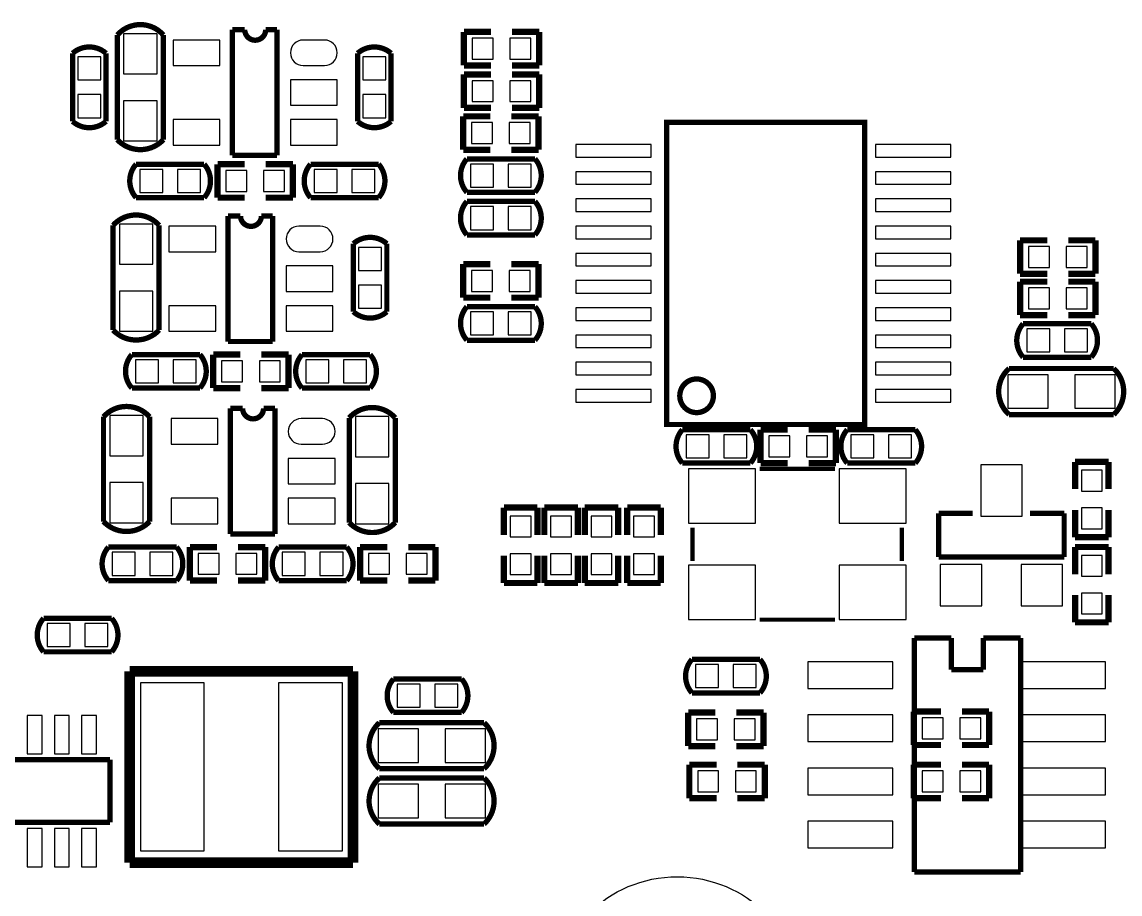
# Model space of a CAD drawing. Extents: x -3 to 180, y 0 to 107.
# Drawn here: x 110.06 to 136.28, y 18.98 to 39.8 of the extents above; entities that cross this region are included whole.
import ezdxf

# ---------------------------------------------------------------- set-up
doc = ezdxf.new("R2010")
doc.units = 0
doc.header["$MEASUREMENT"] = 0
doc.layers.add('PG_SILKSCREEN_BOTTOM', color=85, linetype='CONTINUOUS')
doc.layers.add('PIN_BOTTOM', color=5, linetype='CONTINUOUS')

msp = doc.modelspace()

# ---------------------------------------------------------------- linework, layer by layer
at = {"layer": 'PG_SILKSCREEN_BOTTOM'}
for points in [[(112.33785, 36.992331, 0.127, 0.127, 0), (112.33785, 39.492149, 0.127, 0.127, -0.450474), (113.43767, 39.492149, 0.127, 0.127, 0)], [(115.084073, 39.61732, 0.127, 0.127, 0), (115.084073, 36.617326, 0.127, 0.127, 0)], [(115.381049, 39.61732, 0.127, 0.127, 0), (115.084073, 39.61732, 0.127, 0.127, 0)], [(115.880871, 39.61732, 0.127, 0.127, -0.999898), (115.381049, 39.61732, 0.127, 0.127, 0)], [(116.152447, 39.61732, 0.127, 0.127, 0), (115.880871, 39.61732, 0.127, 0.127, 0)], [(116.152447, 36.617326, 0.127, 0.127, 0), (116.152447, 39.61732, 0.127, 0.127, 0)], [(120.613703, 39.566799, 0.150089, 0.150089, 0), (120.613703, 38.766801, 0.150089, 0.150089, 0)], [(121.263689, 39.566799, 0.150089, 0.150089, 0), (120.613703, 39.566799, 0.150089, 0.150089, 0)], [(121.763511, 39.566799, 0.150089, 0.150089, 0), (122.413497, 39.566799, 0.150089, 0.150089, 0)], [(122.413497, 39.566799, 0.150089, 0.150089, 0), (122.413497, 38.766801, 0.150089, 0.150089, 0)], [(113.43767, 39.492149, 0.127, 0.127, 0), (113.43767, 36.992331, 0.127, 0.127, 0)], [(111.268561, 38.492151, 0.127, 0.127, 0), (111.268561, 39.05504, 0.127, 0.127, -0.37791), (112.068559, 39.05504, 0.127, 0.127, 0)], [(112.068559, 39.05504, 0.127, 0.127, 0), (112.068559, 38.492151, 0.127, 0.127, 0)], [(118.075761, 37.992329, 0.127, 0.127, 0), (118.075761, 39.05504, 0.127, 0.127, -0.37791), (118.875759, 39.05504, 0.127, 0.127, 0)], [(118.875759, 39.05504, 0.127, 0.127, 0), (118.875759, 37.992329, 0.127, 0.127, 0)], [(120.613703, 38.766801, 0.150089, 0.150089, 0), (121.263689, 38.766801, 0.150089, 0.150089, 0)], [(122.413497, 38.766801, 0.150089, 0.150089, 0), (121.763511, 38.766801, 0.150089, 0.150089, 0)], [(112.068559, 38.492151, 0.127, 0.127, 0), (112.068559, 37.42944, 0.127, 0.127, -0.37791), (111.268561, 37.42944, 0.127, 0.127, 0)], [(111.268561, 37.42944, 0.127, 0.127, 0), (111.268561, 38.492151, 0.127, 0.127, 0)], [(120.613703, 38.550799, 0.150089, 0.150089, 0), (120.613703, 37.750801, 0.150089, 0.150089, 0)], [(121.263689, 38.550799, 0.150089, 0.150089, 0), (120.613703, 38.550799, 0.150089, 0.150089, 0)], [(121.763511, 38.550799, 0.150089, 0.150089, 0), (122.413497, 38.550799, 0.150089, 0.150089, 0)], [(122.413497, 38.550799, 0.150089, 0.150089, 0), (122.413497, 37.750801, 0.150089, 0.150089, 0)], [(118.875759, 37.992329, 0.127, 0.127, 0), (118.875759, 37.42944, 0.127, 0.127, -0.37791), (118.075761, 37.42944, 0.127, 0.127, 0)], [(118.075761, 37.42944, 0.127, 0.127, 0), (118.075761, 37.992329, 0.127, 0.127, 0)], [(120.613703, 37.750801, 0.150089, 0.150089, 0), (121.263689, 37.750801, 0.150089, 0.150089, 0)], [(122.413497, 37.750801, 0.150089, 0.150089, 0), (121.763511, 37.750801, 0.150089, 0.150089, 0)], [(120.598463, 37.550039, 0.150089, 0.150089, 0), (121.248449, 37.550039, 0.150089, 0.150089, 0)], [(120.598463, 36.750041, 0.150089, 0.150089, 0), (120.598463, 37.550039, 0.150089, 0.150089, 0)], [(122.398257, 37.550039, 0.150089, 0.150089, 0), (121.748271, 37.550039, 0.150089, 0.150089, 0)], [(122.398257, 36.750041, 0.150089, 0.150089, 0), (122.398257, 37.550039, 0.150089, 0.150089, 0)], [(130.18516, 30.19044, 0.127, 0.127, 0), (130.18516, 37.40404, 0.127, 0.127, 0), (125.46076, 37.40404, 0.127, 0.127, 0), (125.46076, 30.19044, 0.127, 0.127, 0), (130.18516, 30.19044, 0.127, 0.127, 0)], [(113.43767, 36.992331, 0.127, 0.127, -0.432734), (112.33785, 36.992331, 0.127, 0.127, 0)], [(121.248449, 36.750041, 0.150089, 0.150089, 0), (120.598463, 36.750041, 0.150089, 0.150089, 0)], [(121.748271, 36.750041, 0.150089, 0.150089, 0), (122.398257, 36.750041, 0.150089, 0.150089, 0)], [(113.848871, 35.607041, 0.127, 0.127, 0), (112.78616, 35.607041, 0.127, 0.127, -0.37791), (112.78616, 36.407039, 0.127, 0.127, 0)], [(112.78616, 36.407039, 0.127, 0.127, 0), (113.848871, 36.407039, 0.127, 0.127, 0)], [(113.848871, 36.407039, 0.127, 0.127, 0), (114.41176, 36.407039, 0.127, 0.127, -0.37791), (114.41176, 35.607041, 0.127, 0.127, 0)], [(114.731063, 36.407039, 0.150089, 0.150089, 0), (115.381049, 36.407039, 0.150089, 0.150089, 0)], [(114.731063, 35.607041, 0.150089, 0.150089, 0), (114.731063, 36.407039, 0.150089, 0.150089, 0)], [(115.084073, 36.617326, 0.127, 0.127, 0), (116.152447, 36.617326, 0.127, 0.127, 0)], [(116.530857, 36.407039, 0.150089, 0.150089, 0), (115.880871, 36.407039, 0.150089, 0.150089, 0)], [(116.530857, 35.607041, 0.150089, 0.150089, 0), (116.530857, 36.407039, 0.150089, 0.150089, 0)], [(118.014471, 35.607041, 0.127, 0.127, 0), (116.95176, 35.607041, 0.127, 0.127, -0.37791), (116.95176, 36.407039, 0.127, 0.127, 0)], [(116.95176, 36.407039, 0.127, 0.127, 0), (118.014471, 36.407039, 0.127, 0.127, 0)], [(118.014471, 36.407039, 0.127, 0.127, 0), (118.57736, 36.407039, 0.127, 0.127, -0.37791), (118.57736, 35.607041, 0.127, 0.127, 0)], [(121.248449, 35.734041, 0.127, 0.127, 0), (120.68556, 35.734041, 0.127, 0.127, -0.37791), (120.68556, 36.534039, 0.127, 0.127, 0)], [(120.68556, 36.534039, 0.127, 0.127, 0), (121.248449, 36.534039, 0.127, 0.127, 0)], [(121.248449, 36.534039, 0.127, 0.127, 0), (122.31116, 36.534039, 0.127, 0.127, -0.37791), (122.31116, 35.734041, 0.127, 0.127, 0)], [(114.41176, 35.607041, 0.127, 0.127, 0), (113.848871, 35.607041, 0.127, 0.127, 0)], [(115.381049, 35.607041, 0.150089, 0.150089, 0), (114.731063, 35.607041, 0.150089, 0.150089, 0)], [(115.880871, 35.607041, 0.150089, 0.150089, 0), (116.530857, 35.607041, 0.150089, 0.150089, 0)], [(118.57736, 35.607041, 0.127, 0.127, 0), (118.014471, 35.607041, 0.127, 0.127, 0)], [(122.31116, 35.734041, 0.127, 0.127, 0), (121.248449, 35.734041, 0.127, 0.127, 0)], [(121.248449, 34.718041, 0.127, 0.127, 0), (120.68556, 34.718041, 0.127, 0.127, -0.37791), (120.68556, 35.518039, 0.127, 0.127, 0)], [(120.68556, 35.518039, 0.127, 0.127, 0), (121.248449, 35.518039, 0.127, 0.127, 0)], [(121.248449, 35.518039, 0.127, 0.127, 0), (122.31116, 35.518039, 0.127, 0.127, -0.37791), (122.31116, 34.718041, 0.127, 0.127, 0)], [(112.23625, 32.445731, 0.127, 0.127, 0), (112.23625, 34.945549, 0.127, 0.127, -0.450474), (113.33607, 34.945549, 0.127, 0.127, 0)], [(114.982473, 35.172345, 0.127, 0.127, 0), (114.982473, 32.172351, 0.127, 0.127, 0)], [(115.279449, 35.172345, 0.127, 0.127, 0), (114.982473, 35.172345, 0.127, 0.127, 0)], [(115.779271, 35.172345, 0.127, 0.127, -0.999898), (115.279449, 35.172345, 0.127, 0.127, 0)], [(116.050847, 35.172345, 0.127, 0.127, 0), (115.779271, 35.172345, 0.127, 0.127, 0)], [(116.050847, 32.172351, 0.127, 0.127, 0), (116.050847, 35.172345, 0.127, 0.127, 0)], [(113.33607, 34.945549, 0.127, 0.127, 0), (113.33607, 32.445731, 0.127, 0.127, 0)], [(117.974161, 33.445729, 0.127, 0.127, 0), (117.974161, 34.50844, 0.127, 0.127, -0.37791), (118.774159, 34.50844, 0.127, 0.127, 0)], [(122.31116, 34.718041, 0.127, 0.127, 0), (121.248449, 34.718041, 0.127, 0.127, 0)], [(133.897903, 34.588399, 0.150089, 0.150089, 0), (133.897903, 33.788401, 0.150089, 0.150089, 0)], [(134.547889, 34.588399, 0.150089, 0.150089, 0), (133.897903, 34.588399, 0.150089, 0.150089, 0)], [(135.047711, 34.588399, 0.150089, 0.150089, 0), (135.697697, 34.588399, 0.150089, 0.150089, 0)], [(135.697697, 34.588399, 0.150089, 0.150089, 0), (135.697697, 33.788401, 0.150089, 0.150089, 0)], [(118.774159, 34.50844, 0.127, 0.127, 0), (118.774159, 33.445729, 0.127, 0.127, 0)], [(120.598463, 34.019439, 0.150089, 0.150089, 0), (121.248449, 34.019439, 0.150089, 0.150089, 0)], [(120.598463, 33.219441, 0.150089, 0.150089, 0), (120.598463, 34.019439, 0.150089, 0.150089, 0)], [(122.398257, 34.019439, 0.150089, 0.150089, 0), (121.748271, 34.019439, 0.150089, 0.150089, 0)], [(122.398257, 33.219441, 0.150089, 0.150089, 0), (122.398257, 34.019439, 0.150089, 0.150089, 0)], [(133.897903, 33.788401, 0.150089, 0.150089, 0), (134.547889, 33.788401, 0.150089, 0.150089, 0)], [(135.697697, 33.788401, 0.150089, 0.150089, 0), (135.047711, 33.788401, 0.150089, 0.150089, 0)], [(133.89737, 33.601558, 0.150089, 0.150089, 0), (133.89737, 32.80156, 0.150089, 0.150089, 0)], [(134.547356, 33.601558, 0.150089, 0.150089, 0), (133.89737, 33.601558, 0.150089, 0.150089, 0)], [(135.047177, 33.601558, 0.150089, 0.150089, 0), (135.697163, 33.601558, 0.150089, 0.150089, 0)], [(135.697163, 33.601558, 0.150089, 0.150089, 0), (135.697163, 32.80156, 0.150089, 0.150089, 0)], [(118.774159, 33.445729, 0.127, 0.127, 0), (118.774159, 32.88284, 0.127, 0.127, -0.37791), (117.974161, 32.88284, 0.127, 0.127, 0)], [(117.974161, 32.88284, 0.127, 0.127, 0), (117.974161, 33.445729, 0.127, 0.127, 0)], [(121.748271, 32.203441, 0.127, 0.127, 0), (120.68556, 32.203441, 0.127, 0.127, -0.37791), (120.68556, 33.003439, 0.127, 0.127, 0)], [(121.248449, 33.219441, 0.150089, 0.150089, 0), (120.598463, 33.219441, 0.150089, 0.150089, 0)], [(120.68556, 33.003439, 0.127, 0.127, 0), (121.748271, 33.003439, 0.127, 0.127, 0)], [(121.748271, 33.219441, 0.150089, 0.150089, 0), (122.398257, 33.219441, 0.150089, 0.150089, 0)], [(121.748271, 33.003439, 0.127, 0.127, 0), (122.31116, 33.003439, 0.127, 0.127, -0.37791), (122.31116, 32.203441, 0.127, 0.127, 0)], [(133.89737, 32.80156, 0.150089, 0.150089, 0), (134.547356, 32.80156, 0.150089, 0.150089, 0)], [(135.697163, 32.80156, 0.150089, 0.150089, 0), (135.047177, 32.80156, 0.150089, 0.150089, 0)], [(135.032471, 31.797041, 0.127, 0.127, 0), (133.96976, 31.797041, 0.127, 0.127, -0.37791), (133.96976, 32.597039, 0.127, 0.127, 0)], [(133.96976, 32.597039, 0.127, 0.127, 0), (135.032471, 32.597039, 0.127, 0.127, 0)], [(135.032471, 32.597039, 0.127, 0.127, 0), (135.59536, 32.597039, 0.127, 0.127, -0.37791), (135.59536, 31.797041, 0.127, 0.127, 0)], [(113.33607, 32.445731, 0.127, 0.127, -0.432734), (112.23625, 32.445731, 0.127, 0.127, 0)], [(122.31116, 32.203441, 0.127, 0.127, 0), (121.748271, 32.203441, 0.127, 0.127, 0)], [(114.982473, 32.172351, 0.127, 0.127, 0), (116.050847, 32.172351, 0.127, 0.127, 0)], [(113.747271, 31.060441, 0.127, 0.127, 0), (112.68456, 31.060441, 0.127, 0.127, -0.37791), (112.68456, 31.860439, 0.127, 0.127, 0)], [(112.68456, 31.860439, 0.127, 0.127, 0), (113.747271, 31.860439, 0.127, 0.127, 0)], [(113.747271, 31.860439, 0.127, 0.127, 0), (114.31016, 31.860439, 0.127, 0.127, -0.37791), (114.31016, 31.060441, 0.127, 0.127, 0)], [(114.629463, 31.860439, 0.150089, 0.150089, 0), (115.279449, 31.860439, 0.150089, 0.150089, 0)], [(114.629463, 31.060441, 0.150089, 0.150089, 0), (114.629463, 31.860439, 0.150089, 0.150089, 0)], [(116.429257, 31.860439, 0.150089, 0.150089, 0), (115.779271, 31.860439, 0.150089, 0.150089, 0)], [(116.429257, 31.060441, 0.150089, 0.150089, 0), (116.429257, 31.860439, 0.150089, 0.150089, 0)], [(117.811271, 31.060441, 0.127, 0.127, 0), (116.74856, 31.060441, 0.127, 0.127, -0.37791), (116.74856, 31.860439, 0.127, 0.127, 0)], [(116.74856, 31.860439, 0.127, 0.127, 0), (117.811271, 31.860439, 0.127, 0.127, 0)], [(117.811271, 31.860439, 0.127, 0.127, 0), (118.37416, 31.860439, 0.127, 0.127, -0.37791), (118.37416, 31.060441, 0.127, 0.127, 0)], [(135.59536, 31.797041, 0.127, 0.127, 0), (135.032471, 31.797041, 0.127, 0.127, 0)], [(136.134069, 30.42793, 0.127, 0.127, 0), (133.634251, 30.42793, 0.127, 0.127, -0.450474), (133.634251, 31.52775, 0.127, 0.127, 0)], [(133.634251, 31.52775, 0.127, 0.127, 0), (136.134069, 31.52775, 0.127, 0.127, 0)], [(136.134069, 31.52775, 0.127, 0.127, -0.432734), (136.134069, 30.42793, 0.127, 0.127, 0)], [(126.573559, 30.87624, 0.127, 0.127, 1), (125.770361, 30.87624, 0.127, 0.127, 1), (126.573559, 30.87624, 0.127, 0.127, 0)], [(114.31016, 31.060441, 0.127, 0.127, 0), (113.747271, 31.060441, 0.127, 0.127, 0)], [(115.279449, 31.060441, 0.150089, 0.150089, 0), (114.629463, 31.060441, 0.150089, 0.150089, 0)], [(115.779271, 31.060441, 0.150089, 0.150089, 0), (116.429257, 31.060441, 0.150089, 0.150089, 0)], [(118.37416, 31.060441, 0.127, 0.127, 0), (117.811271, 31.060441, 0.127, 0.127, 0)], [(112.00765, 27.873731, 0.127, 0.127, 0), (112.00765, 30.373549, 0.127, 0.127, -0.450474), (113.10747, 30.373549, 0.127, 0.127, 0)], [(113.10747, 30.373549, 0.127, 0.127, 0), (113.10747, 27.873731, 0.127, 0.127, 0)], [(115.033273, 30.574945, 0.127, 0.127, 0), (115.033273, 27.574951, 0.127, 0.127, 0)], [(115.330249, 30.574945, 0.127, 0.127, 0), (115.033273, 30.574945, 0.127, 0.127, 0)], [(115.830071, 30.574945, 0.127, 0.127, -0.999898), (115.330249, 30.574945, 0.127, 0.127, 0)], [(116.101647, 30.574945, 0.127, 0.127, 0), (115.830071, 30.574945, 0.127, 0.127, 0)], [(116.101647, 27.574951, 0.127, 0.127, 0), (116.101647, 30.574945, 0.127, 0.127, 0)], [(117.87505, 27.848331, 0.127, 0.127, 0), (117.87505, 30.348149, 0.127, 0.127, -0.450474), (118.97487, 30.348149, 0.127, 0.127, 0)], [(118.97487, 30.348149, 0.127, 0.127, 0), (118.97487, 27.848331, 0.127, 0.127, 0)], [(126.394489, 29.267201, 0.127, 0.127, 0), (125.8316, 29.267201, 0.127, 0.127, -0.37791), (125.8316, 30.067199, 0.127, 0.127, 0)], [(125.8316, 30.067199, 0.127, 0.127, 0), (126.394489, 30.067199, 0.127, 0.127, 0)], [(126.394489, 30.067199, 0.127, 0.127, 0), (127.4572, 30.067199, 0.127, 0.127, -0.37791), (127.4572, 29.267201, 0.127, 0.127, 0)], [(127.700303, 30.067199, 0.150089, 0.150089, 0), (127.700303, 29.267201, 0.150089, 0.150089, 0)], [(128.350289, 30.067199, 0.150089, 0.150089, 0), (127.700303, 30.067199, 0.150089, 0.150089, 0)], [(128.850111, 30.067199, 0.150089, 0.150089, 0), (129.500097, 30.067199, 0.150089, 0.150089, 0)], [(129.500097, 30.067199, 0.150089, 0.150089, 0), (129.500097, 29.267201, 0.150089, 0.150089, 0)], [(130.831311, 29.267201, 0.127, 0.127, 0), (129.7686, 29.267201, 0.127, 0.127, -0.37791), (129.7686, 30.067199, 0.127, 0.127, 0)], [(129.7686, 30.067199, 0.127, 0.127, 0), (130.831311, 30.067199, 0.127, 0.127, 0)], [(130.831311, 30.067199, 0.127, 0.127, 0), (131.3942, 30.067199, 0.127, 0.127, -0.37791), (131.3942, 29.267201, 0.127, 0.127, 0)], [(135.210601, 29.297097, 0.150089, 0.150089, 0), (135.210601, 28.647111, 0.150089, 0.150089, 0)], [(136.010599, 29.297097, 0.150089, 0.150089, 0), (135.210601, 29.297097, 0.150089, 0.150089, 0)], [(136.010599, 28.647111, 0.150089, 0.150089, 0), (136.010599, 29.297097, 0.150089, 0.150089, 0)], [(127.4572, 29.267201, 0.127, 0.127, 0), (126.394489, 29.267201, 0.127, 0.127, 0)], [(127.674802, 29.130396, 0.1, 0.1, 0), (129.474798, 29.130396, 0.1, 0.1, 0)], [(127.700303, 29.267201, 0.150089, 0.150089, 0), (128.350289, 29.267201, 0.150089, 0.150089, 0)], [(129.500097, 29.267201, 0.150089, 0.150089, 0), (128.850111, 29.267201, 0.150089, 0.150089, 0)], [(131.3942, 29.267201, 0.127, 0.127, 0), (130.831311, 29.267201, 0.127, 0.127, 0)], [(121.570801, 28.204897, 0.150089, 0.150089, 0), (121.570801, 27.554911, 0.150089, 0.150089, 0)], [(122.370799, 28.204897, 0.150089, 0.150089, 0), (121.570801, 28.204897, 0.150089, 0.150089, 0)], [(122.370799, 27.554911, 0.150089, 0.150089, 0), (122.370799, 28.204897, 0.150089, 0.150089, 0)], [(122.536001, 28.204897, 0.150089, 0.150089, 0), (122.536001, 27.554911, 0.150089, 0.150089, 0)], [(123.335999, 28.204897, 0.150089, 0.150089, 0), (122.536001, 28.204897, 0.150089, 0.150089, 0)], [(123.335999, 27.554911, 0.150089, 0.150089, 0), (123.335999, 28.204897, 0.150089, 0.150089, 0)], [(123.501201, 28.204897, 0.150089, 0.150089, 0), (123.501201, 27.554911, 0.150089, 0.150089, 0)], [(124.301199, 28.204897, 0.150089, 0.150089, 0), (123.501201, 28.204897, 0.150089, 0.150089, 0)], [(124.301199, 27.554911, 0.150089, 0.150089, 0), (124.301199, 28.204897, 0.150089, 0.150089, 0)], [(124.517201, 28.204897, 0.150089, 0.150089, 0), (124.517201, 27.554911, 0.150089, 0.150089, 0)], [(125.317199, 28.204897, 0.150089, 0.150089, 0), (124.517201, 28.204897, 0.150089, 0.150089, 0)], [(125.317199, 27.554911, 0.150089, 0.150089, 0), (125.317199, 28.204897, 0.150089, 0.150089, 0)], [(131.953, 28.067, 0.127, 0.127, 0), (132.7658, 28.067, 0.127, 0.127, 0)], [(131.953, 27.0256, 0.127, 0.127, 0), (131.953, 28.067, 0.127, 0.127, 0)], [(134.1374, 28.067, 0.127, 0.127, 0), (134.9502, 28.067, 0.127, 0.127, 0)], [(134.9502, 28.067, 0.127, 0.127, 0), (134.9502, 27.0256, 0.127, 0.127, 0)], [(135.210601, 27.497303, 0.150089, 0.150089, 0), (135.210601, 28.147289, 0.150089, 0.150089, 0)], [(136.010599, 28.147289, 0.150089, 0.150089, 0), (136.010599, 27.497303, 0.150089, 0.150089, 0)], [(113.10747, 27.873731, 0.127, 0.127, -0.432734), (112.00765, 27.873731, 0.127, 0.127, 0)], [(118.97487, 27.848331, 0.127, 0.127, -0.432734), (117.87505, 27.848331, 0.127, 0.127, 0)], [(115.033273, 27.574951, 0.127, 0.127, 0), (116.101647, 27.574951, 0.127, 0.127, 0)], [(126.074805, 26.930401, 0.1, 0.1, 0), (126.074805, 27.730399, 0.1, 0.1, 0)], [(131.074795, 27.730399, 0.1, 0.1, 0), (131.074795, 26.930401, 0.1, 0.1, 0)], [(136.010599, 27.497303, 0.150089, 0.150089, 0), (135.210601, 27.497303, 0.150089, 0.150089, 0)], [(113.188471, 26.463041, 0.127, 0.127, 0), (112.12576, 26.463041, 0.127, 0.127, -0.37791), (112.12576, 27.263039, 0.127, 0.127, 0)], [(112.12576, 27.263039, 0.127, 0.127, 0), (113.188471, 27.263039, 0.127, 0.127, 0)], [(113.188471, 27.263039, 0.127, 0.127, 0), (113.75136, 27.263039, 0.127, 0.127, -0.37791), (113.75136, 26.463041, 0.127, 0.127, 0)], [(114.070663, 27.263039, 0.150089, 0.150089, 0), (114.720649, 27.263039, 0.150089, 0.150089, 0)], [(114.070663, 26.463041, 0.150089, 0.150089, 0), (114.070663, 27.263039, 0.150089, 0.150089, 0)], [(115.870457, 27.263039, 0.150089, 0.150089, 0), (115.220471, 27.263039, 0.150089, 0.150089, 0)], [(115.870457, 26.463041, 0.150089, 0.150089, 0), (115.870457, 27.263039, 0.150089, 0.150089, 0)], [(117.252471, 26.463041, 0.127, 0.127, 0), (116.18976, 26.463041, 0.127, 0.127, -0.37791), (116.18976, 27.263039, 0.127, 0.127, 0)], [(116.18976, 27.263039, 0.127, 0.127, 0), (117.252471, 27.263039, 0.127, 0.127, 0)], [(117.252471, 27.263039, 0.127, 0.127, 0), (117.81536, 27.263039, 0.127, 0.127, -0.37791), (117.81536, 26.463041, 0.127, 0.127, 0)], [(118.134663, 27.263039, 0.150089, 0.150089, 0), (118.134663, 26.463041, 0.150089, 0.150089, 0)], [(118.784649, 27.263039, 0.150089, 0.150089, 0), (118.134663, 27.263039, 0.150089, 0.150089, 0)], [(119.284471, 27.263039, 0.150089, 0.150089, 0), (119.934457, 27.263039, 0.150089, 0.150089, 0)], [(119.934457, 27.263039, 0.150089, 0.150089, 0), (119.934457, 26.463041, 0.150089, 0.150089, 0)], [(135.210601, 27.265097, 0.150089, 0.150089, 0), (135.210601, 26.615111, 0.150089, 0.150089, 0)], [(136.010599, 27.265097, 0.150089, 0.150089, 0), (135.210601, 27.265097, 0.150089, 0.150089, 0)], [(136.010599, 26.615111, 0.150089, 0.150089, 0), (136.010599, 27.265097, 0.150089, 0.150089, 0)], [(121.570801, 26.405103, 0.150089, 0.150089, 0), (121.570801, 27.055089, 0.150089, 0.150089, 0)], [(122.370799, 27.055089, 0.150089, 0.150089, 0), (122.370799, 26.405103, 0.150089, 0.150089, 0)], [(122.536001, 26.405103, 0.150089, 0.150089, 0), (122.536001, 27.055089, 0.150089, 0.150089, 0)], [(123.335999, 27.055089, 0.150089, 0.150089, 0), (123.335999, 26.405103, 0.150089, 0.150089, 0)], [(123.501201, 26.405103, 0.150089, 0.150089, 0), (123.501201, 27.055089, 0.150089, 0.150089, 0)], [(124.301199, 27.055089, 0.150089, 0.150089, 0), (124.301199, 26.405103, 0.150089, 0.150089, 0)], [(124.517201, 26.405103, 0.150089, 0.150089, 0), (124.517201, 27.055089, 0.150089, 0.150089, 0)], [(125.317199, 27.055089, 0.150089, 0.150089, 0), (125.317199, 26.405103, 0.150089, 0.150089, 0)], [(134.9502, 27.0256, 0.127, 0.127, 0), (131.953, 27.0256, 0.127, 0.127, 0)], [(113.75136, 26.463041, 0.127, 0.127, 0), (113.188471, 26.463041, 0.127, 0.127, 0)], [(114.720649, 26.463041, 0.150089, 0.150089, 0), (114.070663, 26.463041, 0.150089, 0.150089, 0)], [(115.220471, 26.463041, 0.150089, 0.150089, 0), (115.870457, 26.463041, 0.150089, 0.150089, 0)], [(117.81536, 26.463041, 0.127, 0.127, 0), (117.252471, 26.463041, 0.127, 0.127, 0)], [(118.134663, 26.463041, 0.150089, 0.150089, 0), (118.784649, 26.463041, 0.150089, 0.150089, 0)], [(119.934457, 26.463041, 0.150089, 0.150089, 0), (119.284471, 26.463041, 0.150089, 0.150089, 0)], [(122.370799, 26.405103, 0.150089, 0.150089, 0), (121.570801, 26.405103, 0.150089, 0.150089, 0)], [(123.335999, 26.405103, 0.150089, 0.150089, 0), (122.536001, 26.405103, 0.150089, 0.150089, 0)], [(124.301199, 26.405103, 0.150089, 0.150089, 0), (123.501201, 26.405103, 0.150089, 0.150089, 0)], [(125.317199, 26.405103, 0.150089, 0.150089, 0), (124.517201, 26.405103, 0.150089, 0.150089, 0)], [(135.210601, 25.465303, 0.150089, 0.150089, 0), (135.210601, 26.115289, 0.150089, 0.150089, 0)], [(136.010599, 26.115289, 0.150089, 0.150089, 0), (136.010599, 25.465303, 0.150089, 0.150089, 0)], [(111.139249, 24.761241, 0.127, 0.127, 0), (110.57636, 24.761241, 0.127, 0.127, -0.37791), (110.57636, 25.561239, 0.127, 0.127, 0)], [(110.57636, 25.561239, 0.127, 0.127, 0), (111.139249, 25.561239, 0.127, 0.127, 0)], [(111.139249, 25.561239, 0.127, 0.127, 0), (112.20196, 25.561239, 0.127, 0.127, -0.37791), (112.20196, 24.761241, 0.127, 0.127, 0)], [(129.474798, 25.530404, 0.1, 0.1, 0), (127.674802, 25.530404, 0.1, 0.1, 0)], [(136.010599, 25.465303, 0.150089, 0.150089, 0), (135.210601, 25.465303, 0.150089, 0.150089, 0)], [(131.3688, 19.5072, 0.127, 0.127, 0), (131.3688, 25.0952, 0.127, 0.127, 0)], [(131.3688, 25.0952, 0.127, 0.127, 0), (132.2578, 25.0952, 0.127, 0.127, 0)], [(132.2578, 25.0952, 0.127, 0.127, 0), (132.2578, 24.3332, 0.127, 0.127, 0)], [(133.0198, 25.0952, 0.127, 0.127, 0), (133.9088, 25.0952, 0.127, 0.127, 0)], [(133.0198, 24.3332, 0.127, 0.127, 0), (133.0198, 25.0952, 0.127, 0.127, 0)], [(133.9088, 25.0952, 0.127, 0.127, 0), (133.9088, 19.5072, 0.127, 0.127, 0)], [(112.20196, 24.761241, 0.127, 0.127, 0), (111.139249, 24.761241, 0.127, 0.127, 0)], [(112.634751, 24.29764, 0.254, 0.254, 0), (117.968751, 24.29764, 0.254, 0.254, 0)], [(112.634751, 19.72564, 0.254, 0.254, 0), (112.634751, 24.29764, 0.254, 0.254, 0)], [(117.968751, 24.29764, 0.254, 0.254, 0), (117.968751, 19.72564, 0.254, 0.254, 0)], [(127.122911, 23.780801, 0.127, 0.127, 0), (126.0602, 23.780801, 0.127, 0.127, -0.37791), (126.0602, 24.580799, 0.127, 0.127, 0)], [(126.0602, 24.580799, 0.127, 0.127, 0), (127.122911, 24.580799, 0.127, 0.127, 0)], [(127.122911, 24.580799, 0.127, 0.127, 0), (127.6858, 24.580799, 0.127, 0.127, -0.37791), (127.6858, 23.780801, 0.127, 0.127, 0)], [(132.2578, 24.3332, 0.127, 0.127, 0), (133.0198, 24.3332, 0.127, 0.127, 0)], [(119.995671, 23.313441, 0.127, 0.127, 0), (118.93296, 23.313441, 0.127, 0.127, -0.37791), (118.93296, 24.113439, 0.127, 0.127, 0)], [(118.93296, 24.113439, 0.127, 0.127, 0), (119.995671, 24.113439, 0.127, 0.127, 0)], [(119.995671, 24.113439, 0.127, 0.127, 0), (120.55856, 24.113439, 0.127, 0.127, -0.37791), (120.55856, 23.313441, 0.127, 0.127, 0)], [(127.6858, 23.780801, 0.127, 0.127, 0), (127.122911, 23.780801, 0.127, 0.127, 0)], [(120.55856, 23.313441, 0.127, 0.127, 0), (119.995671, 23.313441, 0.127, 0.127, 0)], [(125.973103, 23.310799, 0.150089, 0.150089, 0), (126.623089, 23.310799, 0.150089, 0.150089, 0)], [(125.973103, 22.510801, 0.150089, 0.150089, 0), (125.973103, 23.310799, 0.150089, 0.150089, 0)], [(127.772897, 23.310799, 0.150089, 0.150089, 0), (127.122911, 23.310799, 0.150089, 0.150089, 0)], [(127.772897, 22.510801, 0.150089, 0.150089, 0), (127.772897, 23.310799, 0.150089, 0.150089, 0)], [(131.357903, 23.336199, 0.150089, 0.150089, 0), (132.007889, 23.336199, 0.150089, 0.150089, 0)], [(131.357903, 22.536201, 0.150089, 0.150089, 0), (131.357903, 23.336199, 0.150089, 0.150089, 0)], [(133.157697, 23.336199, 0.150089, 0.150089, 0), (132.507711, 23.336199, 0.150089, 0.150089, 0)], [(133.157697, 22.536201, 0.150089, 0.150089, 0), (133.157697, 23.336199, 0.150089, 0.150089, 0)], [(121.097269, 21.96973, 0.127, 0.127, 0), (118.597451, 21.96973, 0.127, 0.127, -0.450474), (118.597451, 23.06955, 0.127, 0.127, 0)], [(118.597451, 23.06955, 0.127, 0.127, 0), (121.097269, 23.06955, 0.127, 0.127, 0)], [(121.097269, 23.06955, 0.127, 0.127, -0.432734), (121.097269, 21.96973, 0.127, 0.127, 0)], [(126.623089, 22.510801, 0.150089, 0.150089, 0), (125.973103, 22.510801, 0.150089, 0.150089, 0)], [(127.122911, 22.510801, 0.150089, 0.150089, 0), (127.772897, 22.510801, 0.150089, 0.150089, 0)], [(132.007889, 22.536201, 0.150089, 0.150089, 0), (131.357903, 22.536201, 0.150089, 0.150089, 0)], [(132.507711, 22.536201, 0.150089, 0.150089, 0), (133.157697, 22.536201, 0.150089, 0.150089, 0)], [(112.161574, 22.186417, 0.127, 0.127, 0), (109.162571, 22.186417, 0.127, 0.127, 0)], [(112.161574, 20.686243, 0.127, 0.127, 0), (112.161574, 22.186417, 0.127, 0.127, 0)], [(125.998503, 22.066199, 0.150089, 0.150089, 0), (125.998503, 21.266201, 0.150089, 0.150089, 0)], [(126.648489, 22.066199, 0.150089, 0.150089, 0), (125.998503, 22.066199, 0.150089, 0.150089, 0)], [(127.148311, 22.066199, 0.150089, 0.150089, 0), (127.798297, 22.066199, 0.150089, 0.150089, 0)], [(127.798297, 22.066199, 0.150089, 0.150089, 0), (127.798297, 21.266201, 0.150089, 0.150089, 0)], [(131.357903, 22.066199, 0.150089, 0.150089, 0), (132.007889, 22.066199, 0.150089, 0.150089, 0)], [(131.357903, 21.266201, 0.150089, 0.150089, 0), (131.357903, 22.066199, 0.150089, 0.150089, 0)], [(133.157697, 22.066199, 0.150089, 0.150089, 0), (132.507711, 22.066199, 0.150089, 0.150089, 0)], [(133.157697, 21.266201, 0.150089, 0.150089, 0), (133.157697, 22.066199, 0.150089, 0.150089, 0)], [(121.097269, 20.64893, 0.127, 0.127, 0), (118.597451, 20.64893, 0.127, 0.127, -0.450474), (118.597451, 21.74875, 0.127, 0.127, 0)], [(118.597451, 21.74875, 0.127, 0.127, 0), (121.097269, 21.74875, 0.127, 0.127, 0)], [(121.097269, 21.74875, 0.127, 0.127, -0.432734), (121.097269, 20.64893, 0.127, 0.127, 0)], [(125.998503, 21.266201, 0.150089, 0.150089, 0), (126.648489, 21.266201, 0.150089, 0.150089, 0)], [(127.798297, 21.266201, 0.150089, 0.150089, 0), (127.148311, 21.266201, 0.150089, 0.150089, 0)], [(132.007889, 21.266201, 0.150089, 0.150089, 0), (131.357903, 21.266201, 0.150089, 0.150089, 0)], [(132.507711, 21.266201, 0.150089, 0.150089, 0), (133.157697, 21.266201, 0.150089, 0.150089, 0)], [(109.16158, 20.686243, 0.127, 0.127, 0), (112.161574, 20.686243, 0.127, 0.127, 0)], [(117.968751, 19.72564, 0.254, 0.254, 0), (112.634751, 19.72564, 0.254, 0.254, 0)], [(133.9088, 19.5072, 0.127, 0.127, 0), (131.3688, 19.5072, 0.127, 0.127, 0)]]:
    msp.add_lwpolyline(points, format="xyseb", dxfattribs=at)
at = {"layer": 'PIN_BOTTOM'}
for points in [[(113.28781, 39.522387), (112.48771, 39.522387), (112.48771, 38.562293), (113.28781, 38.562293)], [(114.789763, 39.372032), (113.672163, 39.372032), (113.672163, 38.762432), (114.789763, 38.762432)], [(121.313473, 38.916839), (121.313473, 39.416736), (120.813576, 39.416736), (120.813576, 38.916839)], [(122.213649, 38.916839), (122.213649, 39.416736), (121.713752, 39.416736), (121.713752, 38.916839)], [(111.393605, 38.417373), (111.943515, 38.417373), (111.943515, 38.967283), (111.393605, 38.967283)], [(118.750715, 38.967283), (118.200805, 38.967283), (118.200805, 38.417373), (118.750715, 38.417373)], [(117.589757, 38.422021), (116.472157, 38.422021), (116.472157, 37.812421), (117.589757, 37.812421)], [(121.313473, 37.900839), (121.313473, 38.400736), (120.813576, 38.400736), (120.813576, 37.900839)], [(122.213649, 37.900839), (122.213649, 38.400736), (121.713752, 38.400736), (121.713752, 37.900839)], [(111.393605, 37.517197), (111.943515, 37.517197), (111.943515, 38.067107), (111.393605, 38.067107)], [(118.750715, 38.067107), (118.200805, 38.067107), (118.200805, 37.517197), (118.750715, 37.517197)], [(113.28781, 37.922187), (112.48771, 37.922187), (112.48771, 36.962093), (113.28781, 36.962093)], [(114.789763, 37.47201), (113.672163, 37.47201), (113.672163, 36.86241), (114.789763, 36.86241)], [(117.589757, 37.47201), (116.472157, 37.47201), (116.472157, 36.86241), (117.589757, 36.86241)], [(120.798323, 37.399989), (120.798323, 36.900091), (121.298221, 36.900091), (121.298221, 37.399989)], [(121.698499, 37.399989), (121.698499, 36.900091), (122.198397, 36.900091), (122.198397, 37.399989)], [(123.290762, 36.576114), (125.090758, 36.576114), (125.090758, 36.876114), (123.290762, 36.876114)], [(130.440862, 36.576114), (132.240858, 36.576114), (132.240858, 36.876114), (130.440862, 36.876114)], [(112.873917, 36.281995), (112.873917, 35.732085), (113.423827, 35.732085), (113.423827, 36.281995)], [(113.774093, 36.281995), (113.774093, 35.732085), (114.324003, 35.732085), (114.324003, 36.281995)], [(114.930923, 36.256989), (114.930923, 35.757091), (115.430821, 35.757091), (115.430821, 36.256989)], [(115.831099, 36.256989), (115.831099, 35.757091), (116.330997, 35.757091), (116.330997, 36.256989)], [(117.039517, 36.281995), (117.039517, 35.732085), (117.589427, 35.732085), (117.589427, 36.281995)], [(117.939693, 36.281995), (117.939693, 35.732085), (118.489603, 35.732085), (118.489603, 36.281995)], [(121.323227, 35.859085), (121.323227, 36.408995), (120.773317, 36.408995), (120.773317, 35.859085)], [(122.223403, 35.859085), (122.223403, 36.408995), (121.673493, 36.408995), (121.673493, 35.859085)], [(123.290762, 35.926128), (125.090758, 35.926128), (125.090758, 36.226128), (123.290762, 36.226128)], [(130.440862, 35.926128), (132.240858, 35.926128), (132.240858, 36.226128), (130.440862, 36.226128)], [(123.290762, 35.276142), (125.090758, 35.276142), (125.090758, 35.576142), (123.290762, 35.576142)], [(130.440862, 35.276142), (132.240858, 35.276142), (132.240858, 35.576142), (130.440862, 35.576142)], [(121.323227, 34.843085), (121.323227, 35.392995), (120.773317, 35.392995), (120.773317, 34.843085)], [(122.223403, 34.843085), (122.223403, 35.392995), (121.673493, 35.392995), (121.673493, 34.843085)], [(113.18621, 34.975787), (112.38611, 34.975787), (112.38611, 34.015693), (113.18621, 34.015693)], [(114.688163, 34.927057), (113.570563, 34.927057), (113.570563, 34.317457), (114.688163, 34.317457)], [(123.290762, 34.626156), (125.090758, 34.626156), (125.090758, 34.926156), (123.290762, 34.926156)], [(130.440862, 34.626156), (132.240858, 34.626156), (132.240858, 34.926156), (130.440862, 34.926156)], [(118.649115, 34.420683), (118.099205, 34.420683), (118.099205, 33.870773), (118.649115, 33.870773)], [(134.597673, 33.938439), (134.597673, 34.438336), (134.097776, 34.438336), (134.097776, 33.938439)], [(135.497849, 33.938439), (135.497849, 34.438336), (134.997952, 34.438336), (134.997952, 33.938439)], [(123.290762, 33.97617), (125.090758, 33.97617), (125.090758, 34.27617), (123.290762, 34.27617)], [(130.440862, 33.97617), (132.240858, 33.97617), (132.240858, 34.27617), (130.440862, 34.27617)], [(117.488157, 33.977047), (116.370557, 33.977047), (116.370557, 33.367447), (117.488157, 33.367447)], [(120.798323, 33.869389), (120.798323, 33.369491), (121.298221, 33.369491), (121.298221, 33.869389)], [(121.698499, 33.869389), (121.698499, 33.369491), (122.198397, 33.369491), (122.198397, 33.869389)], [(123.290762, 33.326184), (125.090758, 33.326184), (125.090758, 33.626184), (123.290762, 33.626184)], [(130.440862, 33.326184), (132.240858, 33.326184), (132.240858, 33.626184), (130.440862, 33.626184)], [(113.18621, 33.375587), (112.38611, 33.375587), (112.38611, 32.415493), (113.18621, 32.415493)], [(118.649115, 33.520507), (118.099205, 33.520507), (118.099205, 32.970597), (118.649115, 32.970597)], [(134.59714, 32.951598), (134.59714, 33.451495), (134.097243, 33.451495), (134.097243, 32.951598)], [(135.497316, 32.951598), (135.497316, 33.451495), (134.997419, 33.451495), (134.997419, 32.951598)], [(114.688163, 33.027036), (113.570563, 33.027036), (113.570563, 32.417436), (114.688163, 32.417436)], [(117.488157, 33.027036), (116.370557, 33.027036), (116.370557, 32.417436), (117.488157, 32.417436)], [(120.773317, 32.878395), (120.773317, 32.328485), (121.323227, 32.328485), (121.323227, 32.878395)], [(121.673493, 32.878395), (121.673493, 32.328485), (122.223403, 32.328485), (122.223403, 32.878395)], [(123.290762, 32.676198), (125.090758, 32.676198), (125.090758, 32.976198), (123.290762, 32.976198)], [(130.440862, 32.676198), (132.240858, 32.676198), (132.240858, 32.976198), (130.440862, 32.976198)], [(123.290762, 32.026212), (125.090758, 32.026212), (125.090758, 32.326212), (123.290762, 32.326212)], [(130.440862, 32.026212), (132.240858, 32.026212), (132.240858, 32.326212), (130.440862, 32.326212)], [(134.057517, 32.471995), (134.057517, 31.922085), (134.607427, 31.922085), (134.607427, 32.471995)], [(134.957693, 32.471995), (134.957693, 31.922085), (135.507603, 31.922085), (135.507603, 32.471995)], [(112.772317, 31.735395), (112.772317, 31.185485), (113.322227, 31.185485), (113.322227, 31.735395)], [(113.672493, 31.735395), (113.672493, 31.185485), (114.222403, 31.185485), (114.222403, 31.735395)], [(116.836317, 31.735395), (116.836317, 31.185485), (117.386227, 31.185485), (117.386227, 31.735395)], [(117.736493, 31.735395), (117.736493, 31.185485), (118.286403, 31.185485), (118.286403, 31.735395)], [(114.829323, 31.710389), (114.829323, 31.210491), (115.329221, 31.210491), (115.329221, 31.710389)], [(115.729499, 31.710389), (115.729499, 31.210491), (116.229397, 31.210491), (116.229397, 31.710389)], [(123.290762, 31.376226), (125.090758, 31.376226), (125.090758, 31.676226), (123.290762, 31.676226)], [(130.440862, 31.376226), (132.240858, 31.376226), (132.240858, 31.676226), (130.440862, 31.676226)], [(133.604013, 31.37789), (133.604013, 30.57779), (134.564107, 30.57779), (134.564107, 31.37789)], [(135.204213, 31.37789), (135.204213, 30.57779), (136.164307, 30.57779), (136.164307, 31.37789)], [(123.290762, 30.72624), (125.090758, 30.72624), (125.090758, 31.02624), (123.290762, 31.02624)], [(130.440862, 30.72624), (132.240858, 30.72624), (132.240858, 31.02624), (130.440862, 31.02624)], [(112.95761, 30.403787), (112.15751, 30.403787), (112.15751, 29.443693), (112.95761, 29.443693)], [(114.738963, 30.329657), (113.621363, 30.329657), (113.621363, 29.720057), (114.738963, 29.720057)], [(118.82501, 30.378387), (118.02491, 30.378387), (118.02491, 29.418293), (118.82501, 29.418293)], [(126.469267, 29.392245), (126.469267, 29.942155), (125.919357, 29.942155), (125.919357, 29.392245)], [(127.369443, 29.392245), (127.369443, 29.942155), (126.819533, 29.942155), (126.819533, 29.392245)], [(128.400073, 29.417239), (128.400073, 29.917136), (127.900176, 29.917136), (127.900176, 29.417239)], [(129.300249, 29.417239), (129.300249, 29.917136), (128.800352, 29.917136), (128.800352, 29.417239)], [(129.856357, 29.942155), (129.856357, 29.392245), (130.406267, 29.392245), (130.406267, 29.942155)], [(130.756533, 29.942155), (130.756533, 29.392245), (131.306443, 29.392245), (131.306443, 29.942155)], [(117.538957, 29.379647), (116.421357, 29.379647), (116.421357, 28.770047), (117.538957, 28.770047)], [(125.974805, 27.830412), (127.574802, 27.830412), (127.574802, 29.130409), (125.974805, 29.130409)], [(129.574798, 27.830412), (131.174795, 27.830412), (131.174795, 29.130409), (129.574798, 29.130409)], [(133.9469, 28.004287), (133.9469, 29.223487), (132.9563, 29.223487), (132.9563, 28.004287)], [(135.360651, 28.597339), (135.860549, 28.597339), (135.860549, 29.097237), (135.360651, 29.097237)], [(112.95761, 28.803587), (112.15751, 28.803587), (112.15751, 27.843493), (112.95761, 27.843493)], [(118.82501, 28.778187), (118.02491, 28.778187), (118.02491, 27.818093), (118.82501, 27.818093)], [(114.738963, 28.429636), (113.621363, 28.429636), (113.621363, 27.820036), (114.738963, 27.820036)], [(117.538957, 28.429636), (116.421357, 28.429636), (116.421357, 27.820036), (117.538957, 27.820036)], [(135.360651, 27.697163), (135.860549, 27.697163), (135.860549, 28.197061), (135.360651, 28.197061)], [(121.720851, 27.505139), (122.220749, 27.505139), (122.220749, 28.005037), (121.720851, 28.005037)], [(122.686051, 27.505139), (123.185949, 27.505139), (123.185949, 28.005037), (122.686051, 28.005037)], [(123.651251, 27.505139), (124.151149, 27.505139), (124.151149, 28.005037), (123.651251, 28.005037)], [(124.667251, 27.505139), (125.167149, 27.505139), (125.167149, 28.005037), (124.667251, 28.005037)], [(112.213517, 27.137995), (112.213517, 26.588085), (112.763427, 26.588085), (112.763427, 27.137995)], [(113.113693, 27.137995), (113.113693, 26.588085), (113.663603, 26.588085), (113.663603, 27.137995)], [(114.270523, 27.112989), (114.270523, 26.613091), (114.770421, 26.613091), (114.770421, 27.112989)], [(115.170699, 27.112989), (115.170699, 26.613091), (115.670597, 26.613091), (115.670597, 27.112989)], [(116.277517, 27.137995), (116.277517, 26.588085), (116.827427, 26.588085), (116.827427, 27.137995)], [(117.177693, 27.137995), (117.177693, 26.588085), (117.727603, 26.588085), (117.727603, 27.137995)], [(118.834433, 26.613079), (118.834433, 27.112976), (118.334536, 27.112976), (118.334536, 26.613079)], [(119.734609, 26.613079), (119.734609, 27.112976), (119.234712, 27.112976), (119.234712, 26.613079)], [(121.720851, 26.604963), (122.220749, 26.604963), (122.220749, 27.104861), (121.720851, 27.104861)], [(122.686051, 26.604963), (123.185949, 26.604963), (123.185949, 27.104861), (122.686051, 27.104861)], [(123.651251, 26.604963), (124.151149, 26.604963), (124.151149, 27.104861), (123.651251, 27.104861)], [(124.667251, 26.604963), (125.167149, 26.604963), (125.167149, 27.104861), (124.667251, 27.104861)], [(135.360651, 26.565339), (135.860549, 26.565339), (135.860549, 27.065237), (135.360651, 27.065237)], [(125.974805, 25.530391), (127.574802, 25.530391), (127.574802, 26.830388), (125.974805, 26.830388)], [(129.574798, 25.530391), (131.174795, 25.530391), (131.174795, 26.830388), (129.574798, 26.830388)], [(132.9817, 25.856413), (132.9817, 26.847013), (131.9911, 26.847013), (131.9911, 25.856413)], [(134.9121, 25.856413), (134.9121, 26.847013), (133.9215, 26.847013), (133.9215, 25.856413)], [(135.360651, 25.665163), (135.860549, 25.665163), (135.860549, 26.165061), (135.360651, 26.165061)], [(111.214027, 24.886285), (111.214027, 25.436195), (110.664117, 25.436195), (110.664117, 24.886285)], [(112.114203, 24.886285), (112.114203, 25.436195), (111.564293, 25.436195), (111.564293, 24.886285)], [(126.147957, 24.455755), (126.147957, 23.905845), (126.697867, 23.905845), (126.697867, 24.455755)], [(127.048133, 24.455755), (127.048133, 23.905845), (127.598043, 23.905845), (127.598043, 24.455755)], [(130.8608, 24.5237), (128.8288, 24.5237), (128.8288, 23.8887), (130.8608, 23.8887)], [(135.9408, 24.5237), (133.9088, 24.5237), (133.9088, 23.8887), (135.9408, 23.8887)], [(112.888751, 24.01824), (112.888751, 20.00504), (114.412751, 20.00504), (114.412751, 24.01824)], [(116.188769, 24.01824), (116.188769, 20.00504), (117.712769, 20.00504), (117.712769, 24.01824)], [(119.020717, 23.988395), (119.020717, 23.438485), (119.570627, 23.438485), (119.570627, 23.988395)], [(119.920893, 23.988395), (119.920893, 23.438485), (120.470803, 23.438485), (120.470803, 23.988395)], [(110.183676, 23.24354), (110.183676, 22.32914), (110.539276, 22.32914), (110.539276, 23.24354)], [(110.833865, 23.24354), (110.833865, 22.32914), (111.189465, 22.32914), (111.189465, 23.24354)], [(111.483877, 23.24354), (111.483877, 22.32914), (111.839477, 22.32914), (111.839477, 23.24354)], [(126.172963, 23.160749), (126.172963, 22.660851), (126.672861, 22.660851), (126.672861, 23.160749)], [(127.073139, 23.160749), (127.073139, 22.660851), (127.573037, 22.660851), (127.573037, 23.160749)], [(130.8608, 23.2537), (128.8288, 23.2537), (128.8288, 22.6187), (130.8608, 22.6187)], [(131.557763, 23.186149), (131.557763, 22.686251), (132.057661, 22.686251), (132.057661, 23.186149)], [(132.457939, 23.186149), (132.457939, 22.686251), (132.957837, 22.686251), (132.957837, 23.186149)], [(135.9408, 23.2537), (133.9088, 23.2537), (133.9088, 22.6187), (135.9408, 22.6187)], [(118.567213, 22.91969), (118.567213, 22.11959), (119.527307, 22.11959), (119.527307, 22.91969)], [(120.167413, 22.91969), (120.167413, 22.11959), (121.127507, 22.11959), (121.127507, 22.91969)], [(126.698273, 21.416239), (126.698273, 21.916136), (126.198376, 21.916136), (126.198376, 21.416239)], [(127.598449, 21.416239), (127.598449, 21.916136), (127.098552, 21.916136), (127.098552, 21.416239)], [(130.8608, 21.9837), (128.8288, 21.9837), (128.8288, 21.3487), (130.8608, 21.3487)], [(131.557763, 21.916149), (131.557763, 21.416251), (132.057661, 21.416251), (132.057661, 21.916149)], [(132.457939, 21.916149), (132.457939, 21.416251), (132.957837, 21.416251), (132.957837, 21.916149)], [(135.9408, 21.9837), (133.9088, 21.9837), (133.9088, 21.3487), (135.9408, 21.3487)], [(118.567213, 21.59889), (118.567213, 20.79879), (119.527307, 20.79879), (119.527307, 21.59889)], [(120.167413, 21.59889), (120.167413, 20.79879), (121.127507, 20.79879), (121.127507, 21.59889)], [(110.183676, 20.54352), (110.183676, 19.62912), (110.539276, 19.62912), (110.539276, 20.54352)], [(110.833865, 20.54352), (110.833865, 19.62912), (111.189465, 19.62912), (111.189465, 20.54352)], [(111.483877, 20.54352), (111.483877, 19.62912), (111.839477, 19.62912), (111.839477, 20.54352)], [(130.8608, 20.7137), (128.8288, 20.7137), (128.8288, 20.0787), (130.8608, 20.0787)], [(135.9408, 20.7137), (133.9088, 20.7137), (133.9088, 20.0787), (135.9408, 20.0787)]]:
    msp.add_lwpolyline(points, close=True, dxfattribs=at)
for points in [[(116.776957, 38.762432), (117.284957, 38.762432, 1), (117.284957, 39.372032), (116.776957, 39.372032, 1)], [(116.675357, 34.317457), (117.183357, 34.317457, 1), (117.183357, 34.927057), (116.675357, 34.927057, 1)], [(116.726157, 29.720057), (117.234157, 29.720057, 1), (117.234157, 30.329657), (116.726157, 30.329657, 1)]]:
    msp.add_lwpolyline(points, format="xyb", close=True, dxfattribs=at)
msp.add_circle((125.708867, 16.390036), 2.999994, dxfattribs=at)

doc.saveas('drawing.dxf')
